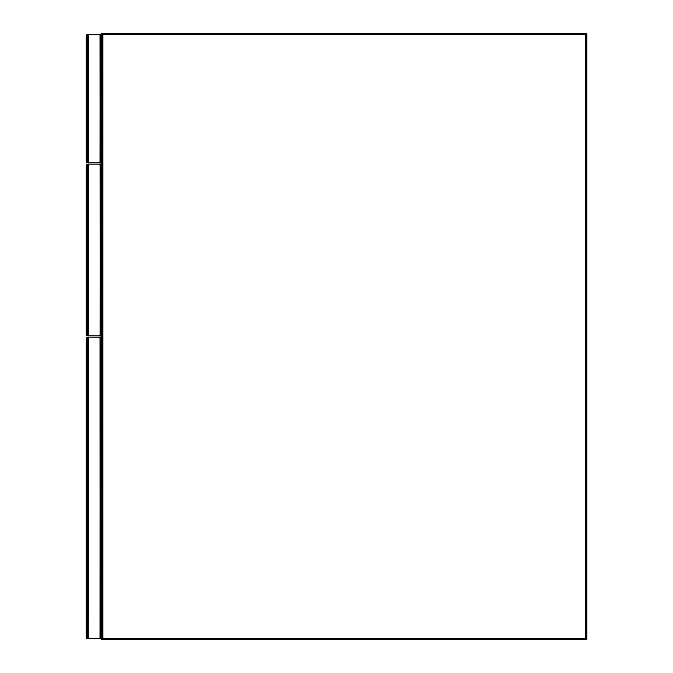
<?xml version="1.0" encoding="UTF-8"?>
<svg xmlns="http://www.w3.org/2000/svg" width="673" height="673" viewBox="0 0 673 673"><rect width="100%" height="100%" fill="white"/><g stroke="black" fill="none" stroke-linecap="round" stroke-linejoin="round"><path stroke-width="1.01" d="M100.866 637.962C102.843 635.497 101.749 638.753 100.277 638.484L88.146 638.484L88.163 337.366L100.294 337.366C101.758 337.114 102.834 340.353 100.866 337.888M102.01 36.09L101.455 34.971L100.277 34.516L100.277 162.58C103.053 159.148 102.119 162.622 100.277 162.58L88.146 162.58L88.163 34.516L100.294 34.516C101.758 34.264 102.834 37.503 100.866 35.038M102.01 639.35L102.018 33.658L586.57 33.65L586.57 639.35L102.01 639.35L102.01 33.65L102.7 34.34L585.872 34.34L586.562 33.658L586.562 639.342L585.872 638.66L102.7 638.66L102.018 639.342L102.01 33.65M86.43 160.998L87.187 162.277L88.163 162.58L88.163 34.516L86.994 34.962L86.43 36.09L86.43 160.998C86.06 162.05 88.659 162.841 87.641 162.504L87.641 34.592L88.146 34.516L87.641 162.504M100.866 335.112C102.843 332.647 101.749 335.903 100.277 335.634L87.641 335.558L88.163 164.305L100.294 164.305C101.758 164.052 102.834 167.291 100.866 164.835L102.01 166.038M87.574 335.112L86.43 334.06L86.817 334.994L88.146 335.634L88.163 164.305L86.994 164.759L86.43 165.886L86.43 334.06L86.985 335.179L88.163 335.634L88.163 164.305L86.472 165.634M87.641 638.408L88.163 337.366L86.994 337.812L86.43 338.94L86.43 636.91C86.06 637.962 88.659 638.744 87.641 638.408L87.641 337.442L88.146 337.366L86.472 338.687M100.546 162.555L100.294 34.516L100.799 34.592L100.799 162.504L100.294 162.58L100.799 34.592M100.546 335.617L100.277 164.305L100.799 164.389L100.277 335.634L101.968 334.313M100.546 638.467L100.277 337.366L100.799 337.442L100.277 638.484L101.455 638.029L102.01 636.91M87.894 34.533L86.43 36.09L87.574 35.038M101.968 161.251L100.277 162.58M102.7 33.658L102.01 34.516L102.7 33.658L102.7 639.35L102.01 638.484L102.7 639.342M586.376 639.039L585.872 639.342L585.872 33.65L586.376 33.961M86.43 166.038L87.583 164.885L86.43 165.886M86.43 338.94L87.574 337.888M87.894 164.33L87.641 335.558M102.086 33.726L586.494 33.726L586.435 639.224L102.136 639.224M586.368 33.843L102.203 33.843L102.203 639.157M586.2 34.02L102.38 34.02L102.38 638.98M102.59 34.23L585.99 34.23L585.99 638.77L102.59 638.77M102.288 639.072L586.292 639.072L586.292 33.928M87.911 335.617L86.809 334.994L86.809 164.952M88.163 638.484C87.81 639.207 84.865 635.489 87.574 637.962M100.546 164.33L101.968 165.634M100.799 337.442L100.294 337.366L100.277 638.484L100.799 638.408L100.799 337.442L102.01 338.94M86.809 35.156L86.809 161.932L87.406 162.403L87.406 34.685M87.406 335.465L86.809 334.994L87.406 335.465L87.406 164.481M86.809 338.006L86.809 637.844L87.406 638.315L87.406 337.535M86.809 161.932L87.406 162.403M86.809 637.844L87.406 638.315M586.099 34.121L586.099 638.879L102.481 638.879L102.481 34.121M101.774 35.366L101.774 161.722M101.774 165.163L101.774 334.784M101.774 338.216L101.774 637.634M101.631 35.156L101.631 161.932M101.631 164.952L101.631 334.994L100.294 335.634L100.799 335.558L100.799 164.389M101.631 338.006L101.631 637.844M101.455 34.971L101.455 162.126M101.455 164.767L101.455 335.179M101.455 337.821L101.455 638.029M101.253 34.811L101.253 162.277M101.253 164.607L101.253 335.339M101.253 337.661L101.253 638.189M101.034 34.685L101.034 162.403M101.034 164.481L101.034 335.465M101.034 337.535L101.034 638.315M87.187 34.811L87.187 162.277M87.187 164.607L87.187 335.339M87.187 337.661L87.187 638.189M86.985 34.971L86.985 162.126M86.985 164.767L86.985 335.179M86.985 337.821L86.985 638.029M86.666 35.366L86.666 161.722M86.666 165.163L86.666 334.784M86.666 338.216L86.666 637.634M86.556 35.593L86.556 161.495M86.556 165.39L86.556 334.557M86.556 338.443L86.556 637.407"/></g></svg>
